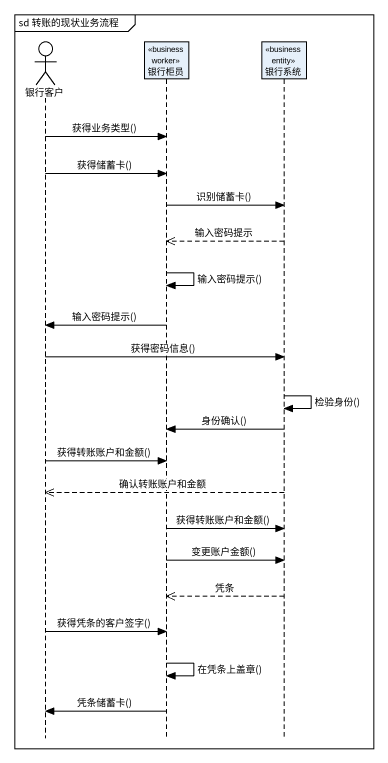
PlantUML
@startuml
mainframe sd 转账的现状业务流程
hide footbox
actor 银行客户
participant 银行柜员 <<business worker>>
participant 银行系统 <<business entity>>

银行客户 -> 银行柜员 : 获得业务类型()
银行客户 -> 银行柜员 : 获得储蓄卡()
银行柜员 -> 银行系统 : 识别储蓄卡()
银行系统 -->> 银行柜员 : 输入密码提示
银行柜员 -> 银行柜员 : 输入密码提示()
银行柜员 -> 银行客户 : 输入密码提示()
银行客户 -> 银行系统 : 获得密码信息()
银行系统 -> 银行系统 : 检验身份()
银行系统 -> 银行柜员 : 身份确认()
银行客户 -> 银行柜员 : 获得转账账户和金额()
银行系统 -->> 银行客户 : 确认转账账户和金额
银行柜员 -> 银行系统 : 获得转账账户和金额()
银行柜员 -> 银行系统 : 变更账户金额()
银行系统 -->> 银行柜员 : 凭条
银行客户 -> 银行柜员 : 获得凭条的客户签字()
银行柜员 -> 银行柜员 : 在凭条上盖章()
银行柜员 -> 银行客户 : 凭条储蓄卡()
@enduml
